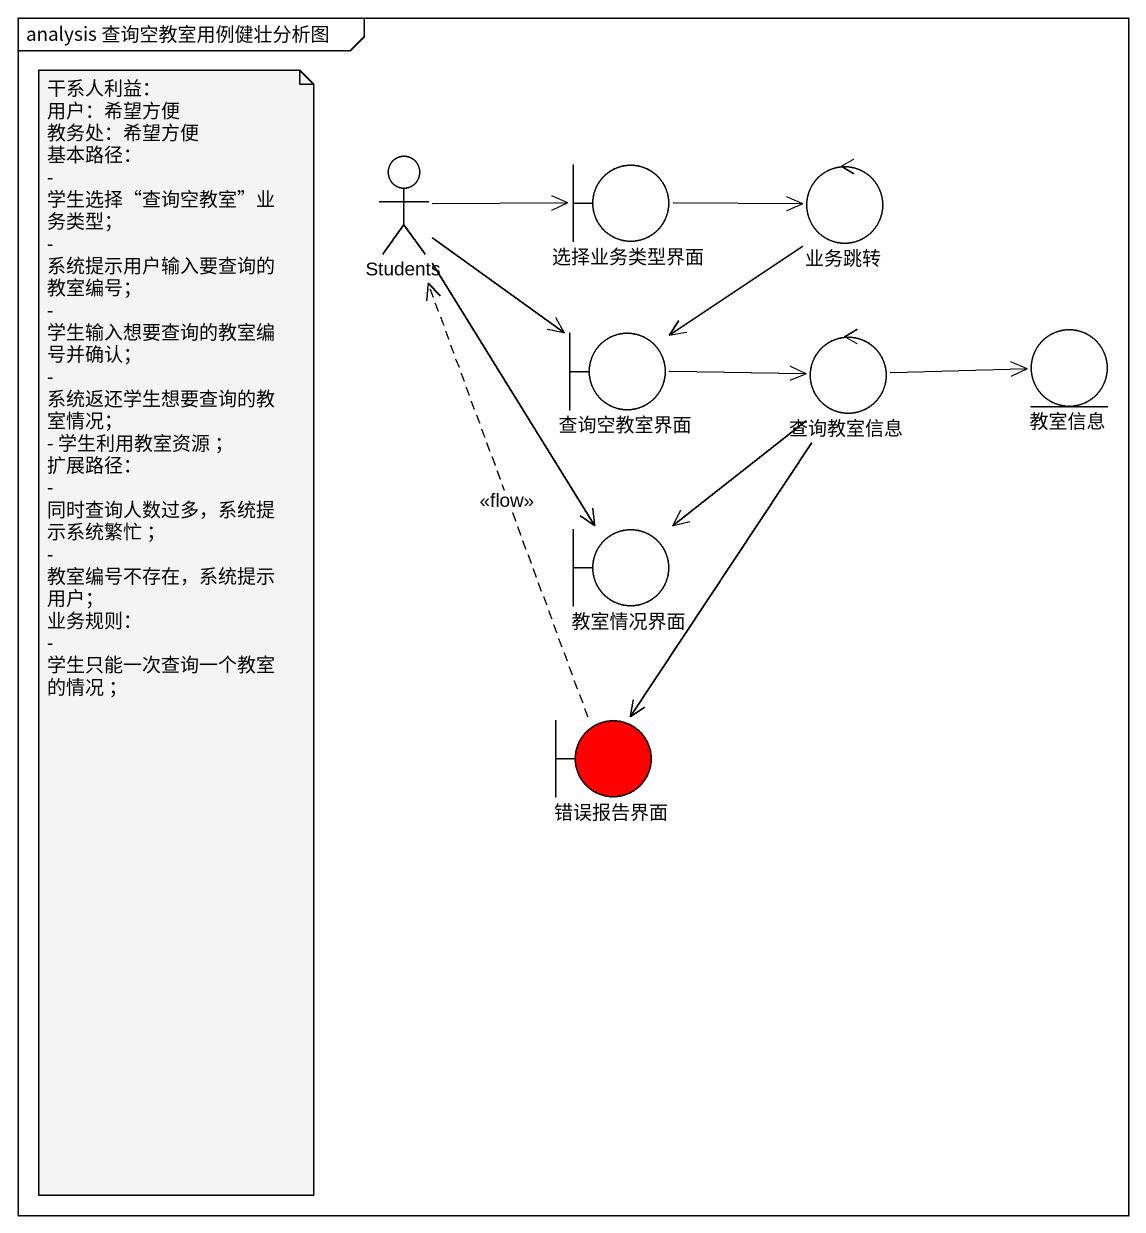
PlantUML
@startuml
mainframe analysis 查询空教室用例健壮分析图
actor Students
boundary 选择业务类型界面
control 业务跳转
boundary 查询空教室界面
control 查询教室信息
entity 教室信息
boundary 教室情况界面
boundary 错误报告界面 #FF0000
Students -right-> 选择业务类型界面
Students --> 查询空教室界面
Students --> 教室情况界面
选择业务类型界面 -right-> 业务跳转
业务跳转 --> 查询空教室界面
查询空教室界面 -right-> 查询教室信息
查询教室信息 -right-> 教室信息
查询教室信息 --> 教室情况界面
查询教室信息 --> 错误报告界面
错误报告界面 .up.> Students : <<flow>>
note as N1
  干系人利益：
  用户：希望方便
  教务处：希望方便
  基本路径：
  - 学生选择“查询空教室”业务类型；
  - 系统提示用户输入要查询的教室编号；
  - 学生输入想要查询的教室编号并确认；
  - 系统返还学生想要查询的教室情况；
  - 学生利用教室资源 ；
  扩展路径：
  - 同时查询人数过多，系统提示系统繁忙 ；
  - 教室编号不存在，系统提示用户；
  业务规则：
  - 学生只能一次查询一个教室的情况 ；
end note
@enduml
